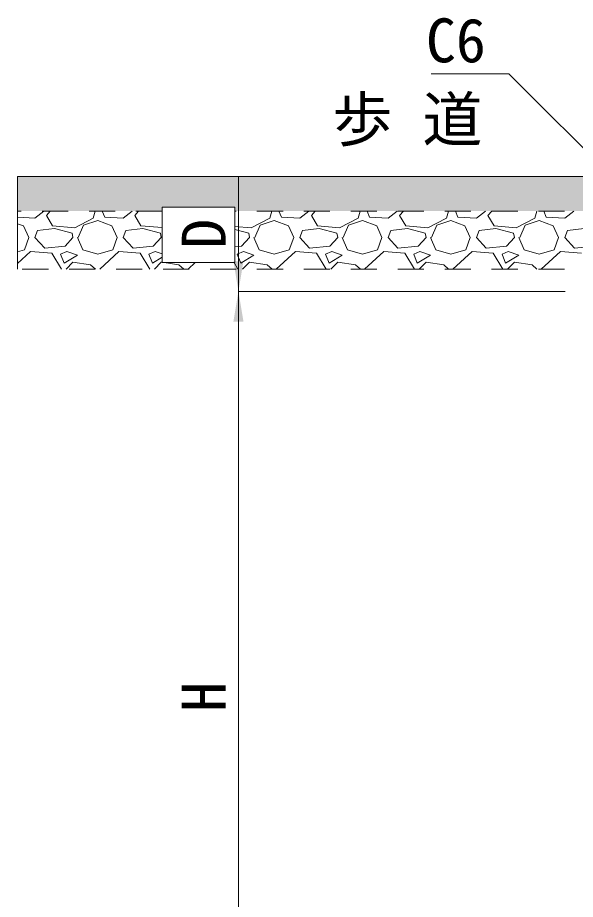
# Model space of a CAD drawing. Units: millimetres, scale not verified. Extents: x 63886 to 97934, y 3628 to 26930.
# Drawn here: x 65536 to 66018, y 7414 to 8175 of the extents above; entities that cross this region are included whole.
import ezdxf
from ezdxf.enums import TextEntityAlignment as Align

# ---------------------------------------------------------------- set-up
doc = ezdxf.new("R2010")
doc.units = ezdxf.units.MM
doc.header["$LTSCALE"] = 30
doc.linetypes.add('USER1', pattern=[1.35, 0.75, -0.6])
for name, color, linetype, lineweight in [('ハッチング_基礎', 150, 'Continuous', 5), ('寸法線', 7, 'Continuous', 9), ('引出線', 4, 'Continuous', 9), ('舗装・基礎', 3, 'Continuous', 13), ('補助線', 8, 'Continuous', 13)]:
    doc.layers.add(name, color=color, linetype=linetype, lineweight=lineweight)
doc.layers.add('ハッチング_舗装', color=7, linetype='Continuous')
doc.layers.add('文字', color=7, linetype='Continuous')
doc.styles.add('ＭＳ ゴシック', font='')
doc.styles.get('ＭＳ ゴシック').set_extended_font_data('MS Gothic')

# ---------------------------------------------------------------- blocks, each defined once
blk = doc.blocks.new('filled_arrow')
at = {"color": 0, "linetype": 'Continuous', "lineweight": -2}
blk.add_solid([(7.5, 1.25), (0, 0), (7.5, -1.25)], dxfattribs=at)

msp = doc.modelspace()

# ---------------------------------------------------------------- hatches: boundary and pattern name
at = {"layer": 'ハッチング_舗装'}
msp.add_hatch(color=256, dxfattribs=at).paths.add_polyline_path([(65536.43, 8038.27), (65536.43, 8008.27), (65661.04, 8008.27), (65661.04, 8011.8), (65723.84, 8011.8), (65723.84, 8008.27), (66045.77, 8008.27), (66045.77, 8008.97), (66048.97, 8008.97), (66048.97, 8032.27), (66049.97, 8033.25), (66049.97, 8033.97), (66050.71, 8033.97), (66054.97, 8038.15), (66050.98, 8038.23), (66046.98, 8038.27)])

# ---------------------------------------------------------------- linework, layer by layer
at = {"layer": 'ハッチング_基礎'}
for p, q in [((65536.43, 8003.03), (65551.41, 8002.31)), ((65551.41, 8002.31), (65559.11, 8008.27)), ((65561.31, 8004.6), (65564.61, 8008.27)), ((65566.65, 7995.46), (65561.31, 8004.6)), ((65601.7, 8002.31), (65585.7, 7993.93)), ((65603.4, 8008.27), (65601.7, 8002.31)), ((65609.42, 8008.27), (65611.61, 8003.08)), ((65611.61, 8003.08), (65627.61, 8002.31)), ((65627.61, 8002.31), (65635.31, 8008.27)), ((65637.51, 8004.6), (65640.81, 8008.27)), ((65642.85, 7995.46), (65637.51, 8004.6)), ((65754.1, 8002.31), (65738.1, 7993.93)), ((65755.8, 8008.27), (65754.1, 8002.31)), ((65761.82, 8008.27), (65764.01, 8003.08)), ((65764.01, 8003.08), (65780.01, 8002.31)), ((65780.01, 8002.31), (65787.71, 8008.27)), ((65789.91, 8004.6), (65793.21, 8008.27)), ((65795.25, 7995.46), (65789.91, 8004.6)), ((65830.3, 8002.31), (65814.3, 7993.93)), ((65832, 8008.27), (65830.3, 8002.31)), ((65838.02, 8008.27), (65840.21, 8003.08)), ((65840.21, 8003.08), (65856.21, 8002.31)), ((65856.21, 8002.31), (65863.91, 8008.27)), ((65866.11, 8004.6), (65869.41, 8008.27)), ((65871.45, 7995.46), (65866.11, 8004.6)), ((65906.5, 8002.31), (65890.5, 7993.93)), ((65908.2, 8008.27), (65906.5, 8002.31)), ((65914.22, 8008.27), (65916.41, 8003.08)), ((65916.41, 8003.08), (65932.41, 8002.31)), ((65932.41, 8002.31), (65940.11, 8008.27)), ((65942.31, 8004.6), (65945.61, 8008.27)), ((65947.65, 7995.46), (65942.31, 8004.6)), ((65982.7, 8002.31), (65966.7, 7993.93)), ((65984.4, 8008.27), (65982.7, 8002.31)), ((65990.42, 8008.27), (65992.61, 8003.08)), ((65992.61, 8003.08), (66008.61, 8002.31)), ((66008.61, 8002.31), (66016.31, 8008.27)), ((65536.43, 7997.36), (65541.5, 7995.46)), ((65541.5, 7995.46), (65546.07, 7985.55)), ((65585.7, 7993.93), (65566.65, 7995.46)), ((65588.75, 7985.55), (65593.32, 7996.22)), ((65593.32, 7996.22), (65605.51, 8000.03)), ((65605.51, 8000.03), (65617.7, 7995.46)), ((65617.7, 7995.46), (65622.27, 7985.55)), ((65661.05, 7994), (65642.85, 7995.46)), ((65738.1, 7993.93), (65723.85, 7995.07)), ((65741.15, 7985.55), (65745.72, 7996.22)), ((65745.72, 7996.22), (65757.91, 8000.03)), ((65757.91, 8000.03), (65770.1, 7995.46)), ((65770.1, 7995.46), (65774.67, 7985.55)), ((65814.3, 7993.93), (65795.25, 7995.46)), ((65817.35, 7985.55), (65821.92, 7996.22)), ((65821.92, 7996.22), (65834.11, 8000.03)), ((65834.11, 8000.03), (65846.3, 7995.46)), ((65846.3, 7995.46), (65850.87, 7985.55)), ((65890.5, 7993.93), (65871.45, 7995.46)), ((65893.55, 7985.55), (65898.12, 7996.22)), ((65898.12, 7996.22), (65910.31, 8000.03)), ((65910.31, 8000.03), (65922.5, 7995.46)), ((65922.5, 7995.46), (65927.07, 7985.55)), ((65966.7, 7993.93), (65947.65, 7995.46)), ((65969.75, 7985.55), (65974.32, 7996.22)), ((65974.32, 7996.22), (65986.51, 8000.03)), ((65986.51, 8000.03), (65998.7, 7995.46)), ((65998.7, 7995.46), (66003.27, 7985.55)), ((65551.41, 7985.55), (65553.69, 7991.65)), ((65568.17, 7993.17), (65553.69, 7991.65)), ((65583.41, 7989.36), (65568.17, 7993.17)), ((65584.17, 7985.55), (65583.41, 7989.36)), ((65627.61, 7985.55), (65629.89, 7991.65)), ((65644.37, 7993.17), (65629.89, 7991.65)), ((65659.61, 7989.36), (65644.37, 7993.17)), ((65660.37, 7985.55), (65659.61, 7989.36)), ((65735.81, 7989.36), (65723.85, 7992.35)), ((65736.57, 7985.55), (65735.81, 7989.36)), ((65780.01, 7985.55), (65782.29, 7991.65)), ((65796.77, 7993.17), (65782.29, 7991.65)), ((65812.01, 7989.36), (65796.77, 7993.17)), ((65812.77, 7985.55), (65812.01, 7989.36)), ((65856.21, 7985.55), (65858.49, 7991.65)), ((65872.97, 7993.17), (65858.49, 7991.65)), ((65888.21, 7989.36), (65872.97, 7993.17)), ((65888.97, 7985.55), (65888.21, 7989.36)), ((65932.41, 7985.55), (65934.69, 7991.65)), ((65949.17, 7993.17), (65934.69, 7991.65)), ((65964.41, 7989.36), (65949.17, 7993.17)), ((65965.17, 7985.55), (65964.41, 7989.36)), ((66008.61, 7985.55), (66010.89, 7991.65)), ((66025.37, 7993.17), (66010.89, 7991.65)), ((65542.26, 7974.88), (65546.07, 7985.55)), ((65559.79, 7976.41), (65551.41, 7985.55)), ((65584.17, 7985.55), (65577.32, 7977.93)), ((65587.98, 7985.55), (65592.56, 7974.88)), ((65618.46, 7974.88), (65622.27, 7985.55)), ((65635.99, 7976.41), (65627.61, 7985.55)), ((65660.37, 7985.55), (65653.52, 7977.93)), ((65736.57, 7985.55), (65729.72, 7977.93)), ((65740.38, 7985.55), (65744.96, 7974.88)), ((65770.86, 7974.88), (65774.67, 7985.55)), ((65788.39, 7976.41), (65780.01, 7985.55)), ((65812.77, 7985.55), (65805.92, 7977.93)), ((65816.58, 7985.55), (65821.16, 7974.88)), ((65847.06, 7974.88), (65850.87, 7985.55)), ((65864.59, 7976.41), (65856.21, 7985.55)), ((65888.97, 7985.55), (65882.12, 7977.93)), ((65892.78, 7985.55), (65897.36, 7974.88)), ((65923.26, 7974.88), (65927.07, 7985.55)), ((65940.79, 7976.41), (65932.41, 7985.55)), ((65965.17, 7985.55), (65958.32, 7977.93)), ((65968.98, 7985.55), (65973.56, 7974.88)), ((65999.46, 7974.88), (66003.27, 7985.55)), ((66016.99, 7976.41), (66008.61, 7985.55)), ((65536.43, 7973.17), (65542.26, 7974.88)), ((65547.6, 7973.36), (65536.43, 7963.16)), ((65565.89, 7971.83), (65547.6, 7973.36)), ((65577.32, 7977.93), (65559.79, 7976.41)), ((65574.18, 7958.27), (65565.89, 7971.83)), ((65578.84, 7973.36), (65573.51, 7971.07)), ((65573.51, 7971.07), (65576.55, 7963.45)), ((65587.98, 7970.31), (65578.84, 7973.36)), ((65592.56, 7974.88), (65605.51, 7971.07)), ((65605.51, 7971.07), (65618.46, 7974.88)), ((65623.8, 7973.36), (65607.27, 7958.27)), ((65642.09, 7971.83), (65623.8, 7973.36)), ((65653.52, 7977.93), (65635.99, 7976.41)), ((65650.38, 7958.27), (65642.09, 7971.83)), ((65655.04, 7973.36), (65649.71, 7971.07)), ((65649.71, 7971.07), (65652.75, 7963.45)), ((65661.06, 7971.35), (65655.04, 7973.36)), ((65729.72, 7977.93), (65723.86, 7977.42)), ((65731.24, 7973.36), (65725.91, 7971.07)), ((65725.91, 7971.07), (65728.95, 7963.45)), ((65740.38, 7970.31), (65731.24, 7973.36)), ((65744.96, 7974.88), (65757.91, 7971.07)), ((65757.91, 7971.07), (65770.86, 7974.88)), ((65776.2, 7973.36), (65759.67, 7958.27)), ((65794.49, 7971.83), (65776.2, 7973.36)), ((65805.92, 7977.93), (65788.39, 7976.41)), ((65802.78, 7958.27), (65794.49, 7971.83)), ((65807.44, 7973.36), (65802.11, 7971.07)), ((65802.11, 7971.07), (65805.15, 7963.45)), ((65816.58, 7970.31), (65807.44, 7973.36)), ((65821.16, 7974.88), (65834.11, 7971.07)), ((65834.11, 7971.07), (65847.06, 7974.88)), ((65852.4, 7973.36), (65835.87, 7958.27)), ((65870.69, 7971.83), (65852.4, 7973.36)), ((65882.12, 7977.93), (65864.59, 7976.41)), ((65878.98, 7958.27), (65870.69, 7971.83)), ((65883.64, 7973.36), (65878.31, 7971.07)), ((65878.31, 7971.07), (65881.35, 7963.45)), ((65892.78, 7970.31), (65883.64, 7973.36)), ((65897.36, 7974.88), (65910.31, 7971.07)), ((65910.31, 7971.07), (65923.26, 7974.88)), ((65928.6, 7973.36), (65912.07, 7958.27)), ((65946.89, 7971.83), (65928.6, 7973.36)), ((65958.32, 7977.93), (65940.79, 7976.41)), ((65955.18, 7958.27), (65946.89, 7971.83)), ((65959.84, 7973.36), (65954.51, 7971.07)), ((65954.51, 7971.07), (65957.55, 7963.45)), ((65968.98, 7970.31), (65959.84, 7973.36)), ((65973.56, 7974.88), (65986.51, 7971.07)), ((65986.51, 7971.07), (65999.46, 7974.88)), ((66004.8, 7973.36), (65988.27, 7958.27)), ((66023.09, 7971.83), (66004.8, 7973.36)), ((66034.52, 7977.93), (66016.99, 7976.41)), ((65576.55, 7963.45), (65587.98, 7970.31)), ((65584.17, 7964.21), (65578.23, 7958.27)), ((65599.41, 7961.93), (65584.17, 7964.21)), ((65652.75, 7963.45), (65661.06, 7968.44)), ((65660.37, 7964.21), (65654.43, 7958.27)), ((65661.06, 7964.11), (65660.37, 7964.21)), ((65675.61, 7961.93), (65663, 7963.82)), ((65689.55, 7963.82), (65683.47, 7958.27)), ((65726.58, 7958.27), (65723.18, 7963.82)), ((65728.95, 7963.45), (65740.38, 7970.31)), ((65736.57, 7964.21), (65730.63, 7958.27)), ((65751.81, 7961.93), (65736.57, 7964.21)), ((65805.15, 7963.45), (65816.58, 7970.31)), ((65812.77, 7964.21), (65806.83, 7958.27)), ((65828.01, 7961.93), (65812.77, 7964.21)), ((65881.35, 7963.45), (65892.78, 7970.31)), ((65888.97, 7964.21), (65883.03, 7958.27)), ((65904.21, 7961.93), (65888.97, 7964.21)), ((65957.55, 7963.45), (65968.98, 7970.31)), ((65965.17, 7964.21), (65959.23, 7958.27)), ((65980.41, 7961.93), (65965.17, 7964.21)), ((65603.6, 7958.27), (65599.41, 7961.93)), ((65679.8, 7958.27), (65675.61, 7961.93)), ((65756, 7958.27), (65751.81, 7961.93)), ((65832.2, 7958.27), (65828.01, 7961.93)), ((65908.4, 7958.27), (65904.21, 7961.93)), ((65984.6, 7958.27), (65980.41, 7961.93))]:
    msp.add_line(p, q, dxfattribs=at)
at = {"layer": '寸法線'}
for p, q in [((65727, 8038.27), (65727, 7938.97)), ((66028.98, 8038.27), (65727, 8038.27)), ((66008.97, 7938.97), (65727, 7938.97)), ((65727, 7938.97), (65727, 7238.96)), ((66008.97, 7938.97), (65727, 7938.97))]:
    msp.add_line(p, q, dxfattribs=at)
at = {"layer": '引出線'}
msp.add_lwpolyline([(66051.97, 8035.21), (65960.47, 8126.7), (65893.37, 8126.7)], dxfattribs=at)
at = {"layer": '舗装・基礎', "lineweight": 20}
msp.add_line((65536.43, 8038.27), (66048.98, 8038.27), dxfattribs=at)
at = {"layer": '舗装・基礎', "linetype": 'USER1', "lineweight": 9}
for p, q in [((65661.04, 8008.27), (65536.43, 8008.27)), ((66048.97, 8008.27), (65723.84, 8008.27))]:
    msp.add_line(p, q, dxfattribs=at)
at = {"layer": '補助線'}
msp.add_line((65536.43, 8038.27), (65536.43, 7958.27), dxfattribs=at)
at = {"layer": '補助線', "linetype": 'USER1', "lineweight": 20}
msp.add_line((66048.97, 7958.27), (65536.43, 7958.27), dxfattribs=at)
at = {"layer": '補助線'}
msp.add_lwpolyline([(65661.04, 8011.8), (65723.84, 8011.8), (65723.86, 7963.82), (65661.06, 7963.82)], close=True, dxfattribs=at)

# ---------------------------------------------------------------- block references
at = {"layer": '寸法線', "xscale": 3.47, "yscale": 3.47}
for p, rotation in [((65727, 8038.27), 270), ((65727, 7938.97), 90), ((65727, 7938.97), 270)]:
    msp.add_blockref('filled_arrow', p, dxfattribs=dict(at, rotation=rotation))

# ---------------------------------------------------------------- texts
at = {"layer": '寸法線', "style": 'ＭＳ ゴシック'}
for s, p in [('D', (65697, 7988.62)), ('H', (65697, 7588.96))]:
    msp.add_text(s, height=37.98, rotation=90, dxfattribs=at).set_placement(p, align=Align.MIDDLE_CENTER)
at = {"layer": '引出線', "style": 'ＭＳ ゴシック'}
msp.add_text('C6', height=37.98, dxfattribs=at).set_placement((65940.47, 8174.7), align=Align.TOP_RIGHT)
at = {"layer": '文字', "style": 'ＭＳ ゴシック'}
msp.add_text('歩 道', height=37.98, dxfattribs=at).set_placement((65808.13, 8057.16), align=Align.BOTTOM_LEFT)

doc.saveas('drawing.dxf')
